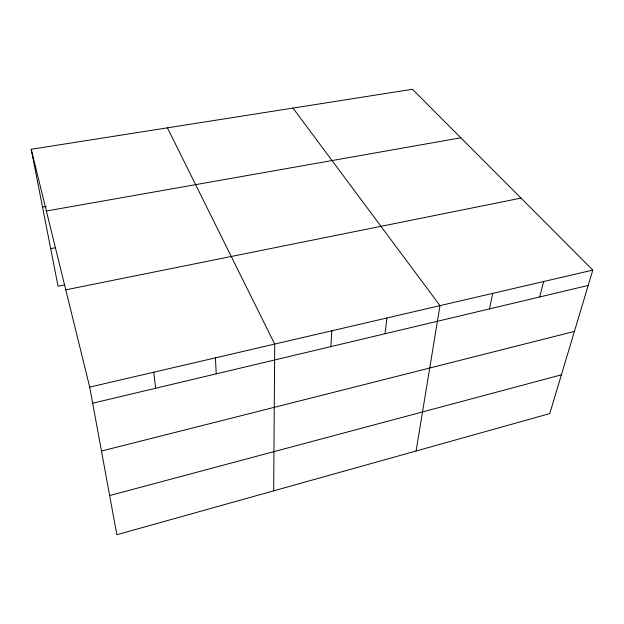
<?xml version="1.0" encoding="UTF-8"?>
<svg xmlns="http://www.w3.org/2000/svg" width="624" height="624" viewBox="0 0 624 624"><rect width="100%" height="100%" fill="white"/><g stroke="black" fill="none" stroke-linecap="round" stroke-linejoin="round"><path stroke-width="0.94" d="M273.671 490.846L274.708 344.081L167.427 127.842M330.837 346.609L331.835 330.798M385.078 333.723L386.888 317.99M416.091 450.996L439.982 305.643L292.984 108.077M489.458 308.911L492.757 293.366M539.69 296.969L543.66 281.533M592.8 270.098L549.76 413.595L116.852 534.729L89.708 387.106L31.2 149.276L412.472 89.271L592.8 270.098L89.708 387.106M109.652 495.542L561.389 374.837M101.47 451.051L574.408 331.422M92.672 403.221L588.198 285.441M65.777 289.832L521.009 198.112M64.748 284.864L58.055 286.198L31.2 149.276M50.692 248.641L55.427 247.751M46.387 211.013L460.855 137.795M42.533 207.082L46.309 206.419M153.785 372.2L155.641 388.253M215.405 357.872L216.239 373.854"/></g></svg>
